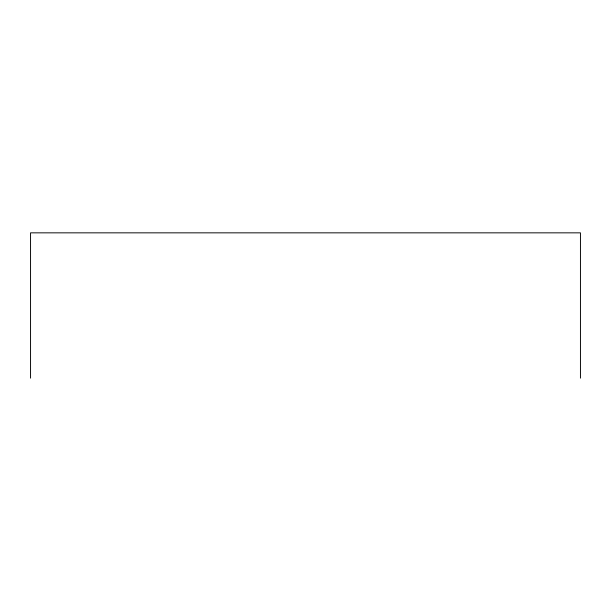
<?xml version="1.0" encoding="UTF-8"?>
<svg xmlns="http://www.w3.org/2000/svg" width="611" height="611" viewBox="0 0 611 611"><rect width="100%" height="100%" fill="white"/><g stroke="black" fill="none" stroke-linecap="round" stroke-linejoin="round"><path stroke-width="0.92" d="M580.45 378.156L580.45 232.844L30.55 232.844L30.55 378.156"/></g></svg>
